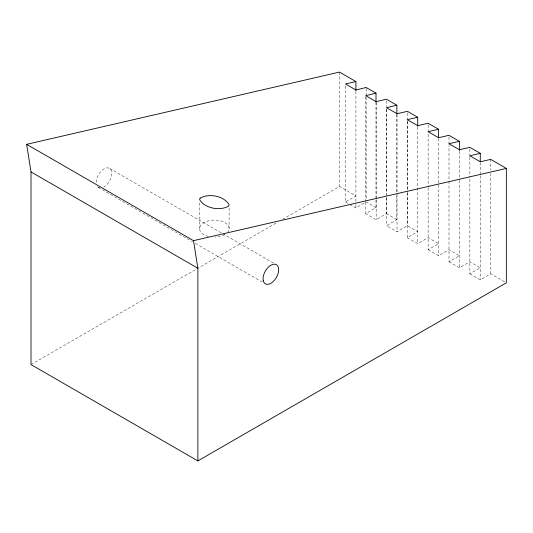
<?xml version="1.0" encoding="UTF-8"?>
<svg xmlns="http://www.w3.org/2000/svg" width="533" height="533" viewBox="0 0 533 533"><rect width="100%" height="100%" fill="white"/><g stroke="black" fill="none" stroke-linecap="round" stroke-linejoin="round"><path stroke-width="0.4" stroke-dasharray="2.67 2" d="M349.648 204.379L355.904 207.99L366.158 201.874L375.998 207.55L365.738 213.673L376.171 219.696L386.425 213.573L386.425 196.997M407.279 192.779L407.279 237.658L417.712 231.635L407.452 225.712L397.025 231.735L386.598 225.712L396.852 219.596L396.852 194.725M31.014 364.585L276.794 222.681M282.557 219.356L339.501 186.483L355.904 195.951L345.477 201.974L345.477 85.626M407.279 237.658L417.712 243.674L428.139 237.658L438.566 243.674L428.139 249.697L428.139 187.922M428.139 249.697L438.566 255.72L448.993 249.697L459.426 255.72L448.993 261.736L448.993 145.249M448.993 261.736L459.426 267.759L469.853 261.736L480.28 267.759L469.853 273.782L469.853 178.015M469.853 273.782L480.28 279.798L490.706 273.782L504.931 281.99M386.425 213.573L396.852 219.596M345.477 201.974L348.948 203.979M109.758 168.495L221.955 233.274M222.674 233.687L273.735 263.169M98.259 187.383L192.473 241.775M195.351 243.434L262.236 282.05M96.226 182.433L96.193 182.086A11.06 6.389 -60 0 1 104.328 168.734A11.06 6.389 -60 0 1 111.823 173.791A11.06 6.389 -60 0 1 103.695 187.143M490.706 159.387L490.706 170.16M490.706 173.478L490.706 273.782M480.28 162.485L480.28 175.091M480.28 175.75L480.28 279.798M469.853 149L469.853 156.462M469.853 157.295L469.853 177.382M459.426 151.272L459.426 179.668M459.426 180.287L459.426 267.759M448.993 136.961L448.993 144.423M438.566 138.4L438.566 184.251M438.566 184.824L438.566 255.72M428.139 124.922L428.139 187.09M417.712 127.187L417.712 243.674M407.452 112.976L407.452 120.438M407.452 121.264L407.452 191.727M407.452 192.56L407.452 225.712M407.279 121.311L407.279 191.947M397.025 114.562L397.025 231.735M396.852 114.315L396.852 193.899M386.598 109.372L386.598 194.132M386.598 197.457L386.598 225.712M386.425 100.837L386.425 108.299M386.425 109.125L386.425 196.164M376.171 102.516L376.171 198.916M376.171 199.748L376.171 219.696M375.998 102.276L375.998 199.262M375.998 200.095L375.998 207.55M366.158 88.305L366.158 96.6M366.158 97.426L366.158 200.215M365.738 96.5L365.738 201.208M365.738 202.04L365.738 213.673M355.904 91.503L355.904 203.839M355.904 204.672L355.904 207.99M339.501 72.088L339.501 186.483M229.103 207.99L229.103 228.624M199.609 202.9L199.609 228.624M99.831 187.982A11.06 6.389 -60 0 1 97.426 186.617M208.356 236.399A14.751 8.515 0 0 1 200.834 225.226A14.751 8.515 0 0 1 220.122 220.789A14.751 8.515 0 0 1 227.984 231.882M224.786 234.647A14.751 8.515 0 0 1 215.125 237.125"/><path stroke-width="0.8" d="M355.904 90.677L355.904 81.556L339.501 72.088L26.65 144.33L31.014 171.919L31.014 364.585L197.863 460.912L506.35 282.81L506.35 168.415L490.706 159.387L480.28 161.792L469.853 155.776L480.28 153.364L480.28 161.652M375.998 102.276L375.998 93.155L365.738 95.667L376.171 101.683L386.425 99.178L396.852 105.201L396.852 113.489M396.852 105.201L386.598 107.706L397.025 113.729L407.452 111.317L417.712 117.24L417.712 126.361M355.904 81.556L345.477 83.967L355.904 89.984L366.158 87.479L375.998 93.155M417.712 117.24L407.279 119.652L417.712 125.668L428.139 123.263L438.566 129.279L438.566 137.574M438.566 129.279L428.139 131.691L438.566 137.714L448.993 135.302L459.426 141.325L459.426 150.439M459.426 141.325L448.993 143.73L459.426 149.753L469.853 147.348L480.28 153.364M26.65 144.33L193.499 240.663L506.35 168.415M31.014 171.919L197.863 268.252L197.863 460.912M193.499 240.663L197.863 268.252M200.115 198.123L199.609 199.575C204.725 208.463 219.942 211.168 228.604 206.144L229.103 204.685C223.993 195.798 208.776 193.093 200.115 198.123M263.235 280.658L263.049 278.413A11.06 6.389 -60 0 1 274.455 264.175A11.06 6.389 -60 0 1 275.641 278.659A11.06 6.389 -60 0 1 263.235 280.658"/></g></svg>
